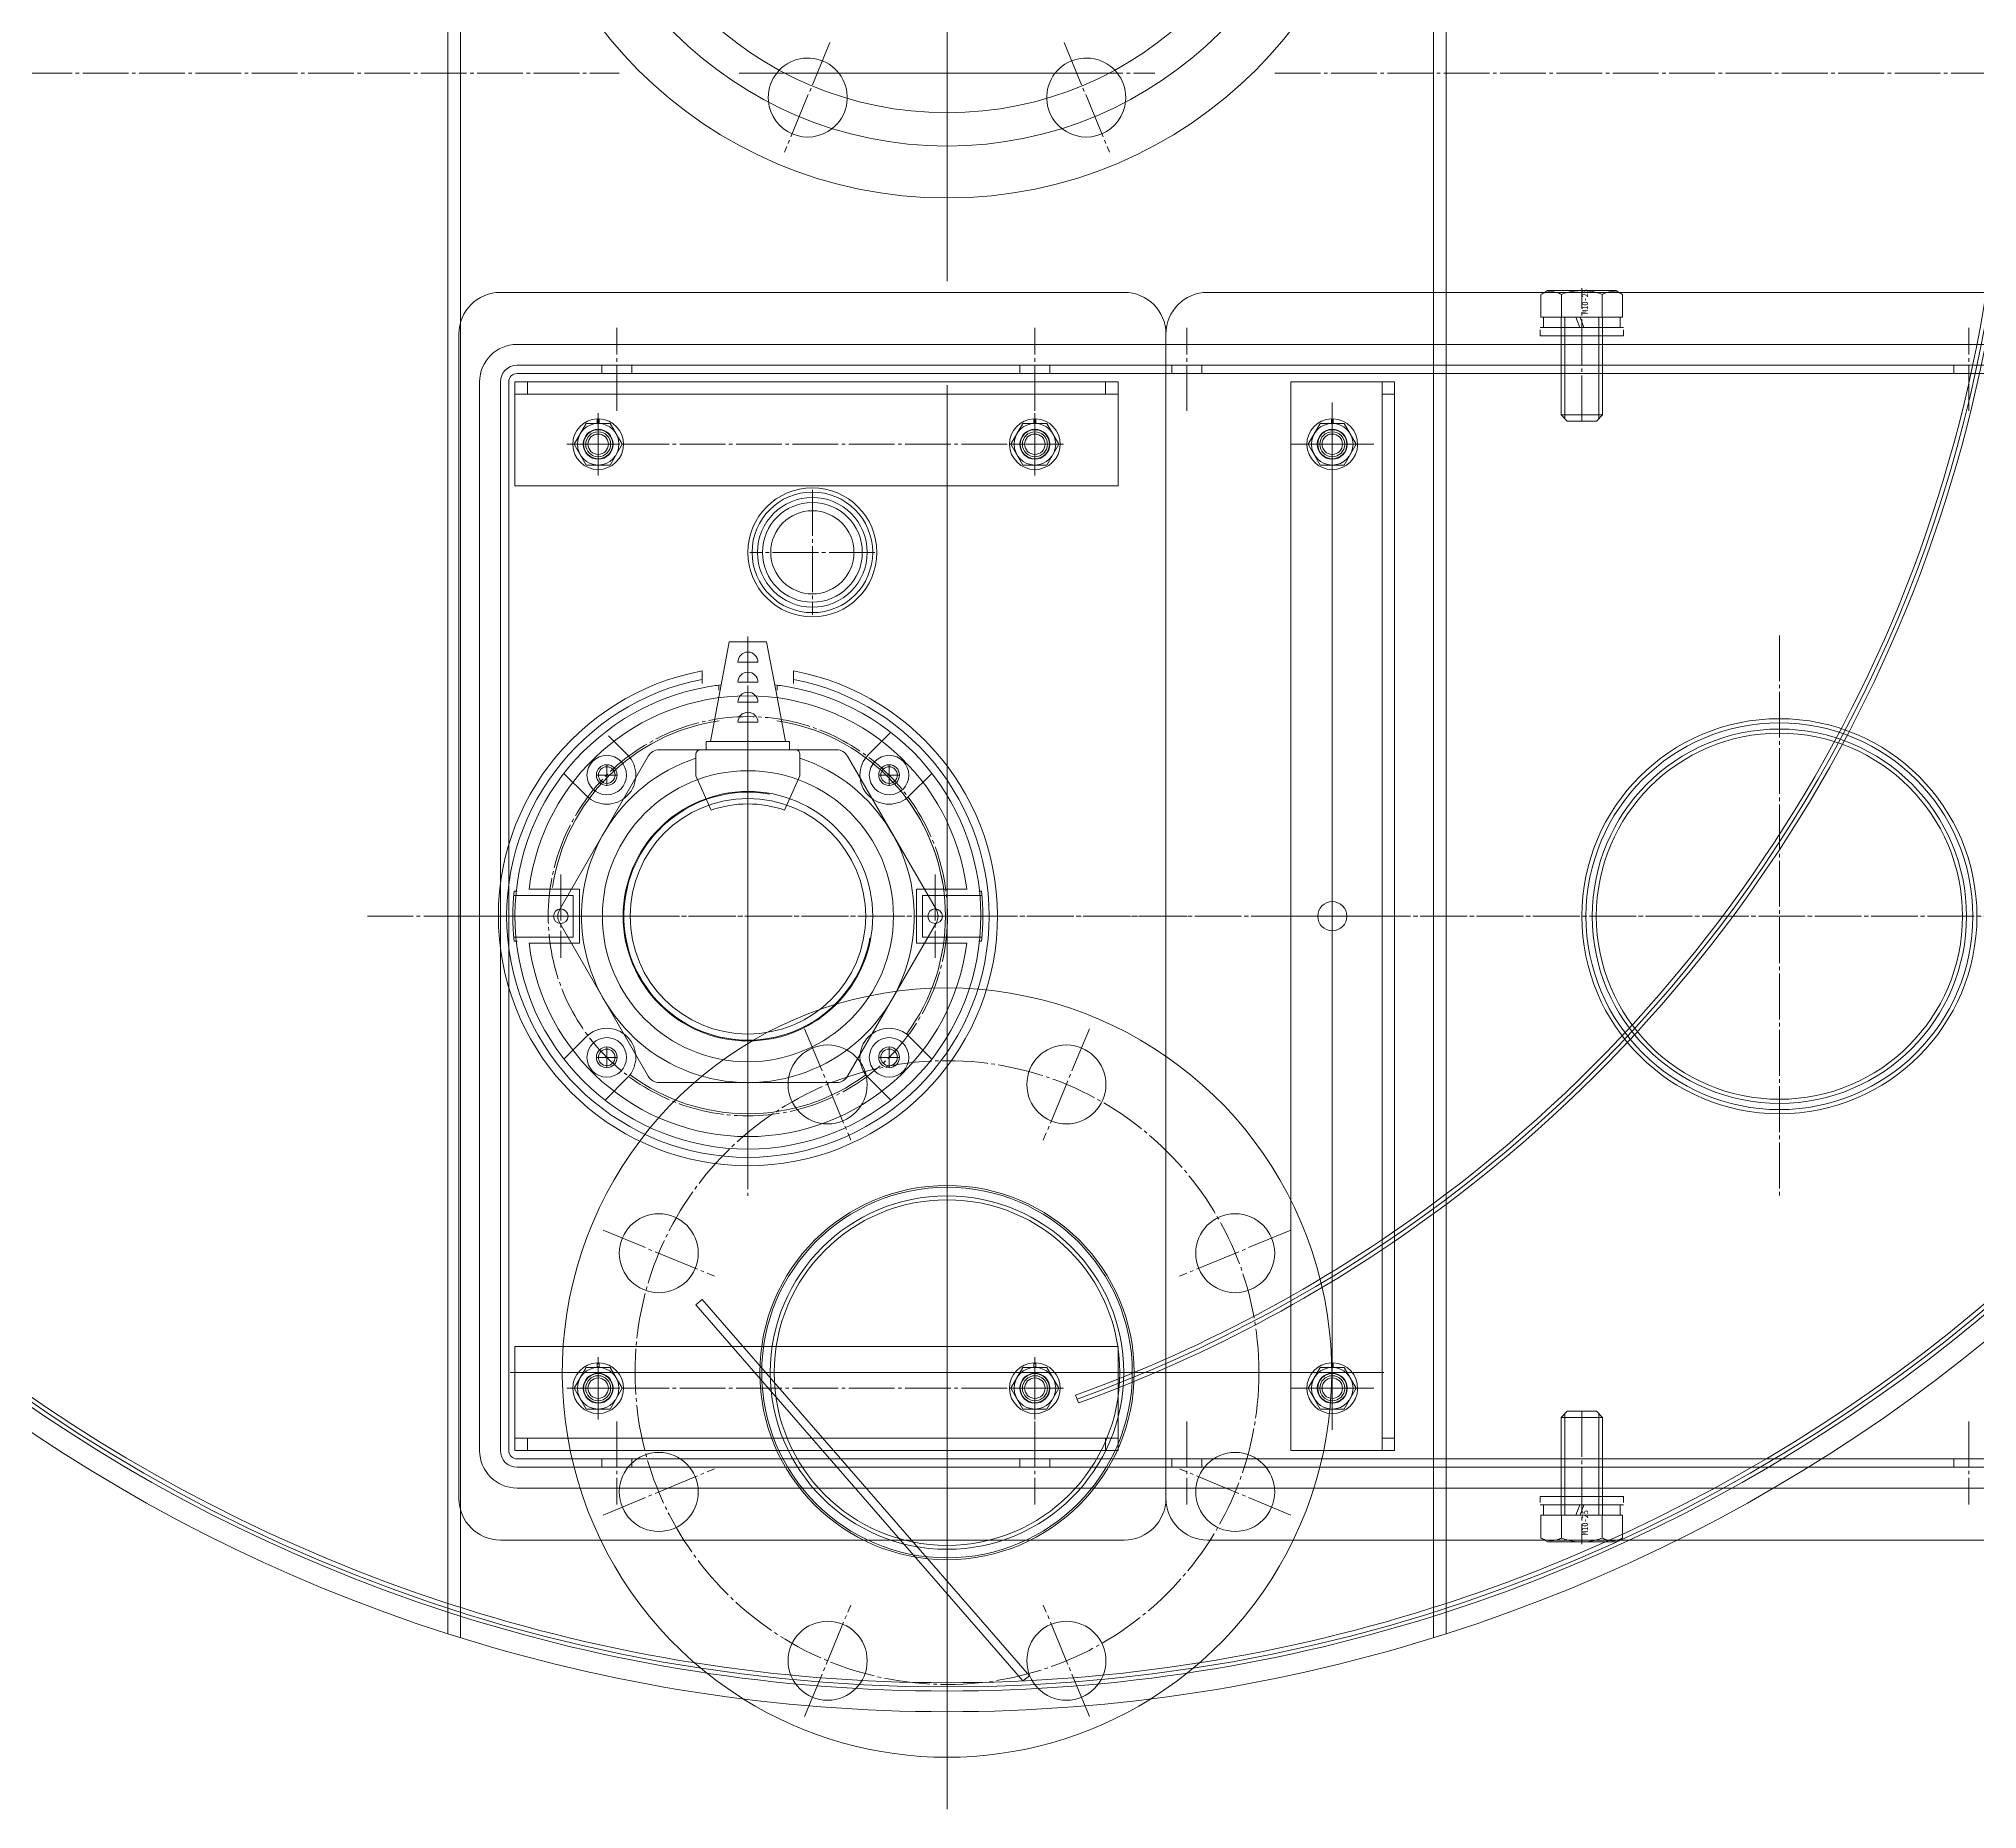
# Model space of a CAD drawing. Units: millimetres at full size. Extents: x -21196 to 21204, y -11807 to 11807.
# Drawn here: x -13317.9 to -12851.8, y -4287.6 to -3861.9 of the extents above; entities that cross this region are included whole.
import ezdxf
from ezdxf.enums import TextEntityAlignment as Align

# ---------------------------------------------------------------- set-up
doc = ezdxf.new("R2010")
doc.units = ezdxf.units.MM
doc.header["$LTSCALE"] = 0.5
doc.linetypes.add('USER4', pattern=[27.1, 22, -1.7, 1.7, -1.7])
doc.layers.add('1-0_設備-5(241129配置図菊池追記(立面図).jww)(機器配置図 260128.dwg)', color=7, linetype='Continuous', lineweight=9)
doc.styles.add('ＭＳ ゴシック', font='')
doc.styles.get('ＭＳ ゴシック').set_extended_font_data('MS Gothic')

msp = doc.modelspace()

# ---------------------------------------------------------------- linework, layer by layer
at = {"layer": '1-0_設備-5(241129配置図菊池追記(立面図).jww)(機器配置図 260128.dwg)'}
for p, q in [((-13219.5215, -4245.4284), (-13219.5215, -3494.8659)), ((-13216.5215, -4246.3745), (-13216.5215, -3493.9198)), ((-12982.5215, -4246.3745), (-12982.5215, -3493.9198)), ((-12979.5215, -4245.4284), (-12979.5215, -3494.8659)), ((-13099.5215, -3830.7471), (-13099.5215, -3909.5471)), ((-13138.9215, -3870.1471), (-13060.1215, -3870.1471)), ((-13056.8922, -3922.8558), (-13206.8922, -3922.8558)), ((-12956.7071, -3923.3291), (-12955.8873, -3922.8558)), ((-12956.7071, -3928.8256), (-12956.7071, -3923.3291)), ((-12955.1422, -3922.4256), (-12955.8873, -3922.8558)), ((-12938.6422, -3922.4256), (-12955.1422, -3922.4256)), ((-12951.7997, -3928.8256), (-12951.7997, -3923.3291)), ((-12941.9847, -3928.8256), (-12941.9847, -3923.3291)), ((-12937.897, -3922.8558), (-12938.6422, -3922.4256)), ((-12937.0772, -3923.3291), (-12937.8597, -3922.8774)), ((-12937.0772, -3928.8256), (-12937.0772, -3923.3291)), ((-12956.7071, -3928.8256), (-12937.0772, -3928.8256)), ((-12956.0922, -3928.8256), (-12956.0922, -3931.3256)), ((-12951.8922, -3928.8256), (-12951.8922, -3952.3256)), ((-12950.9922, -3928.8256), (-12950.9922, -3953.2256)), ((-12947.3922, -3931.3256), (-12948.3021, -3928.8256)), ((-12946.3922, -3931.3256), (-12947.3021, -3928.8256)), ((-12942.7922, -3928.8256), (-12942.7922, -3953.2256)), ((-12941.8922, -3928.8256), (-12941.8922, -3952.3256)), ((-12937.6922, -3931.3256), (-12937.6922, -3928.8256)), ((-13216.8922, -3932.8558), (-13216.8922, -4212.8558)), ((-13046.8922, -4212.8558), (-13046.8922, -3932.8558)), ((-13046.8922, -4212.8558), (-13046.8922, -3932.8558)), ((-12956.8922, -3931.3256), (-12936.8922, -3931.3256)), ((-12956.8922, -3931.8558), (-12956.8922, -3933.3256)), ((-12956.8922, -3933.3256), (-12936.8922, -3933.3256)), ((-12936.8922, -3931.8558), (-12936.8922, -3933.3256)), ((-12811.8922, -3940.3558), (-13202.8922, -3940.3558)), ((-13182.4922, -3942.3558), (-13182.4922, -3940.3558)), ((-13175.2922, -3942.3558), (-13175.2922, -3940.3558)), ((-13081.9922, -3942.3558), (-13081.9922, -3940.3558)), ((-13081.9922, -3942.3558), (-13081.9922, -3940.3558)), ((-13074.7922, -3942.3558), (-13074.7922, -3940.3558)), ((-13074.7922, -3942.3558), (-13074.7922, -3940.3558)), ((-13045.4922, -3942.3558), (-13045.4922, -3940.3558)), ((-13038.2922, -3942.3558), (-13038.2922, -3940.3558)), ((-12857.4457, -3942.3558), (-12857.4457, -3940.3558)), ((-13211.8922, -4201.3558), (-13211.8922, -3944.3558)), ((-13206.8922, -3944.3558), (-13206.8922, -4201.3558)), ((-13204.8922, -4201.3558), (-13204.8922, -3944.3558)), ((-13203.3922, -3944.3558), (-13203.3922, -3969.3558)), ((-13058.3922, -3944.3558), (-13203.3922, -3944.3558)), ((-13058.3922, -3947.3558), (-13203.3922, -3947.3558)), ((-13200.3922, -3947.3558), (-13200.3922, -3944.3558)), ((-13061.3922, -3947.3558), (-13061.3922, -3944.3558)), ((-13058.3922, -3969.3558), (-13058.3922, -3944.3558)), ((-13016.8897, -3944.3558), (-13016.8897, -4201.3558)), ((-12991.8897, -3944.3558), (-13016.8897, -3944.3558)), ((-12994.8897, -3944.3558), (-12994.8897, -4201.3558)), ((-12991.8897, -3947.3558), (-12994.8897, -3947.3558)), ((-12991.8897, -3944.3558), (-12991.8897, -4201.3558)), ((-13006.8897, -3950.7558), (-13006.8897, -4194.9558)), ((-13186.2789, -3954.3558), (-13189.1657, -3959.3558)), ((-13183.6172, -3954.3558), (-13183.6172, -3953.26)), ((-13183.1672, -3954.3558), (-13183.1672, -3953.26)), ((-13081.2789, -3954.3558), (-13084.1657, -3959.3558)), ((-13078.6172, -3954.3558), (-13078.6172, -3953.26)), ((-13078.1672, -3954.3558), (-13078.1672, -3953.26)), ((-13009.7764, -3954.3558), (-13012.6632, -3959.3558)), ((-13007.1147, -3954.3558), (-13007.1147, -3953.26)), ((-13006.6647, -3954.3558), (-13006.6647, -3953.26)), ((-12951.8922, -3952.3256), (-12950.3922, -3953.8256)), ((-12941.8922, -3952.3256), (-12951.8922, -3952.3256)), ((-12943.3922, -3953.8256), (-12950.3922, -3953.8256)), ((-12941.8922, -3952.3256), (-12943.3922, -3953.8256)), ((-13189.1657, -3959.3558), (-13186.2789, -3964.3558)), ((-13180.5054, -3964.3558), (-13177.6187, -3959.3558)), ((-13084.1657, -3959.3558), (-13081.2789, -3964.3558)), ((-13075.5054, -3964.3558), (-13072.6187, -3959.3558)), ((-12998.2897, -3959.3558), (-13015.4897, -3959.3558)), ((-13012.6632, -3959.3558), (-13009.7764, -3964.3558)), ((-13004.0029, -3964.3558), (-13001.1162, -3959.3558)), ((-13186.2789, -3964.3558), (-13180.5054, -3964.3558)), ((-13081.2789, -3964.3558), (-13075.5054, -3964.3558)), ((-13009.7764, -3964.3558), (-13004.0029, -3964.3558)), ((-13058.3922, -3969.3558), (-13203.3922, -3969.3558)), ((-13154.0806, -4018.5273), (-13151.8922, -4006.8558)), ((-13151.8922, -4006.8558), (-13142.8922, -4006.8558)), ((-13140.7038, -4018.5273), (-13142.8922, -4006.8558)), ((-13149.8023, -4011.7533), (-13144.9821, -4011.7533)), ((-13158.3922, -4013.8728), (-13158.3922, -4016.8728)), ((-13154.3922, -4018.4863), (-13154.3922, -4017.295)), ((-13149.8023, -4016.5736), (-13144.9821, -4016.5736)), ((-13140.3922, -4018.4863), (-13140.3922, -4017.295)), ((-13136.3922, -4013.8728), (-13136.3922, -4016.8728)), ((-13156.3922, -4030.8558), (-13154.0806, -4018.5273)), ((-13149.8023, -4021.3938), (-13144.9821, -4021.3938)), ((-13140.7038, -4018.5273), (-13138.3922, -4030.8558)), ((-13149.8023, -4026.2141), (-13144.9821, -4026.2141)), ((-13176.3836, -4033.965), (-13180.8875, -4029.461)), ((-13157.3922, -4030.8558), (-13137.3922, -4030.8558)), ((-13157.3922, -4032.8558), (-13157.3922, -4030.8558)), ((-13137.3922, -4032.8558), (-13137.3922, -4030.8558)), ((-13118.4008, -4033.965), (-13113.0545, -4028.6187)), ((-13192.7142, -4071.3558), (-13171.3522, -4034.3558)), ((-13168.7542, -4032.8558), (-13126.0302, -4032.8558)), ((-13159.8922, -4039.0956), (-13159.8922, -4033.8558)), ((-13135.8922, -4032.8558), (-13158.8922, -4032.8558)), ((-13134.8922, -4039.0956), (-13134.8922, -4033.8558)), ((-13123.4322, -4034.3558), (-13102.0702, -4071.3558)), ((-13186.2831, -4043.8644), (-13191.6293, -4038.5182)), ((-13183.8833, -4038.9147), (-13178.7833, -4038.9147)), ((-13181.3333, -4041.4647), (-13181.3333, -4036.3647)), ((-13159.8922, -4039.0956), (-13156.2162, -4047.3384)), ((-13134.8922, -4039.0956), (-13138.5682, -4047.3384)), ((-13116.0011, -4038.9147), (-13110.9011, -4038.9147)), ((-13113.4511, -4036.3647), (-13113.4511, -4041.4647)), ((-13108.5013, -4043.8644), (-13103.155, -4038.5182)), ((-13203.6705, -4067.8558), (-13189.3922, -4067.8558)), ((-13203.5727, -4066.8558), (-13202.8922, -4066.8558)), ((-13199.9921, -4066.3558), (-13187.8922, -4066.3558)), ((-13189.3922, -4067.8558), (-13189.3922, -4077.8558)), ((-13187.8922, -4066.3558), (-13187.8922, -4079.3558)), ((-13094.7923, -4066.3558), (-13106.8922, -4066.3558)), ((-13106.8922, -4066.3558), (-13106.8922, -4079.3558)), ((-13091.1139, -4067.8558), (-13105.3922, -4067.8558)), ((-13105.3922, -4067.8558), (-13105.3922, -4077.8558)), ((-13091.2117, -4066.8558), (-13091.8922, -4066.8558)), ((-12998.2897, -4072.8558), (-13015.4897, -4072.8558)), ((-13203.6705, -4077.8558), (-13189.3922, -4077.8558)), ((-13171.3522, -4111.3558), (-13192.7142, -4074.3558)), ((-13102.0702, -4074.3558), (-13123.4322, -4111.3558)), ((-13091.1139, -4077.8558), (-13105.3922, -4077.8558)), ((-13203.5727, -4078.8558), (-13202.8922, -4078.8558)), ((-13199.9921, -4079.3558), (-13187.8922, -4079.3558)), ((-13094.7923, -4079.3558), (-13106.8922, -4079.3558)), ((-13091.2117, -4078.8558), (-13091.8922, -4078.8558)), ((-13186.2831, -4101.8472), (-13191.6293, -4107.1935)), ((-13181.3333, -4109.347), (-13181.3333, -4104.247)), ((-13113.4511, -4109.347), (-13113.4511, -4104.247)), ((-13108.5013, -4101.8472), (-13103.155, -4107.1935)), ((-13178.7833, -4106.797), (-13183.8833, -4106.797)), ((-13116.0011, -4106.797), (-13110.9011, -4106.797)), ((-13176.3836, -4111.7467), (-13181.7299, -4117.093)), ((-13126.0302, -4112.8558), (-13168.7542, -4112.8558)), ((-13118.4008, -4111.7467), (-13113.0545, -4117.093)), ((-13203.3922, -4201.3558), (-13203.3922, -4176.3558)), ((-13058.3922, -4176.3558), (-13203.3922, -4176.3558)), ((-13183.6172, -4181.3558), (-13183.6172, -4180.26)), ((-13183.1672, -4181.3558), (-13183.1672, -4180.26)), ((-13078.6172, -4181.3558), (-13078.6172, -4180.26)), ((-13078.1672, -4181.3558), (-13078.1672, -4180.26)), ((-13058.3922, -4176.3558), (-13058.3922, -4201.3558)), ((-13007.1147, -4181.3558), (-13007.1147, -4180.26)), ((-13006.6647, -4181.3558), (-13006.6647, -4180.26)), ((-13186.2789, -4181.3558), (-13189.1657, -4186.3558)), ((-13081.2789, -4181.3558), (-13084.1657, -4186.3558)), ((-13009.7764, -4181.3558), (-13012.6632, -4186.3558)), ((-13189.1657, -4186.3558), (-13186.2789, -4191.3558)), ((-13180.5054, -4191.3558), (-13177.6187, -4186.3558)), ((-13084.1657, -4186.3558), (-13081.2789, -4191.3558)), ((-13075.5054, -4191.3558), (-13072.6187, -4186.3558)), ((-13068.6059, -4188.0125), (-13067.9259, -4189.8934)), ((-12998.2897, -4186.3558), (-13015.4897, -4186.3558)), ((-13012.6632, -4186.3558), (-13009.7764, -4191.3558)), ((-13004.0029, -4191.3558), (-13001.1162, -4186.3558)), ((-13186.2789, -4191.3558), (-13180.5054, -4191.3558)), ((-13081.2789, -4191.3558), (-13075.5054, -4191.3558)), ((-13009.7764, -4191.3558), (-13004.0029, -4191.3558)), ((-12951.8922, -4193.386), (-12950.3922, -4191.886)), ((-12951.8922, -4216.886), (-12951.8922, -4193.386)), ((-12941.8922, -4193.386), (-12951.8922, -4193.386)), ((-12950.9922, -4216.886), (-12950.9922, -4192.486)), ((-12943.3922, -4191.886), (-12950.3922, -4191.886)), ((-12941.8922, -4193.386), (-12943.3922, -4191.886)), ((-12942.7922, -4216.886), (-12942.7922, -4192.486)), ((-12941.8922, -4216.886), (-12941.8922, -4193.386)), ((-13058.3922, -4198.3558), (-13203.3922, -4198.3558)), ((-13200.3922, -4198.3558), (-13200.3922, -4201.3558)), ((-13061.3922, -4198.3558), (-13061.3922, -4201.3558)), ((-12991.8897, -4198.3558), (-12994.8897, -4198.3558)), ((-13058.3922, -4201.3558), (-13203.3922, -4201.3558)), ((-13182.4922, -4203.3558), (-13182.4922, -4205.3558)), ((-13175.2922, -4203.3558), (-13175.2922, -4205.3558)), ((-13081.9922, -4203.3558), (-13081.9922, -4205.3558)), ((-13081.9922, -4203.3558), (-13081.9922, -4205.3558)), ((-13074.7922, -4203.3558), (-13074.7922, -4205.3558)), ((-13074.7922, -4203.3558), (-13074.7922, -4205.3558)), ((-13045.4922, -4203.3558), (-13045.4922, -4205.3558)), ((-13038.2922, -4203.3558), (-13038.2922, -4205.3558)), ((-12991.8897, -4201.3558), (-13016.8897, -4201.3558)), ((-12857.4457, -4203.3558), (-12857.4457, -4205.3558)), ((-12956.8922, -4212.386), (-12936.8922, -4212.386)), ((-12956.8922, -4213.8558), (-12956.8922, -4212.386)), ((-12936.8922, -4213.8558), (-12936.8922, -4212.386)), ((-12956.8922, -4214.386), (-12936.8922, -4214.386)), ((-12956.7071, -4216.886), (-12956.7071, -4222.3825)), ((-12956.7071, -4216.886), (-12937.0772, -4216.886)), ((-12956.0922, -4216.886), (-12956.0922, -4214.386)), ((-12951.7997, -4216.886), (-12951.7997, -4222.3825)), ((-12947.3922, -4214.386), (-12948.3021, -4216.886)), ((-12946.3922, -4214.386), (-12947.3021, -4216.886)), ((-12941.9847, -4216.886), (-12941.9847, -4222.3825)), ((-12937.6922, -4214.386), (-12937.6922, -4216.886)), ((-12937.0772, -4216.886), (-12937.0772, -4222.3825)), ((-12956.7071, -4222.3825), (-12955.8873, -4222.8558)), ((-12937.0772, -4222.3825), (-12937.8597, -4222.8343)), ((-13206.8922, -4222.8558), (-13056.8922, -4222.8558)), ((-12481.8922, -4222.8558), (-13036.8922, -4222.8558)), ((-12955.1422, -4223.286), (-12955.8873, -4222.8558)), ((-12938.6422, -4223.286), (-12955.1422, -4223.286)), ((-12937.897, -4222.8558), (-12938.6422, -4223.286))]:
    msp.add_line(p, q, dxfattribs=at)
at = {"layer": '1-0_設備-5(241129配置図菊池追記(立面図).jww)(機器配置図 260128.dwg)', "linetype": 'USER4'}
for p, q in [((-13099.5215, -3920.1471), (-13099.5215, -3670.1471)), ((-13099.5215, -3690.1471), (-13099.5215, -3900.1471)), ((-13127.6671, -3862.7747), (-13138.6008, -3889.0925)), ((-13071.376, -3862.7747), (-13060.4423, -3889.0925)), ((-13497.0215, -3870.1471), (-13178.3215, -3870.1471)), ((-13149.5215, -3870.1471), (-13049.5215, -3870.1471)), ((-13020.7215, -3870.1471), (-12702.0215, -3870.1471)), ((-12946.8922, -3953.8256), (-12946.8922, -3921.8256)), ((-13178.8922, -3951.3558), (-13178.8922, -3931.3558)), ((-13078.3922, -3951.3558), (-13078.3922, -3931.3558)), ((-13078.3922, -3951.3558), (-13078.3922, -3931.3558)), ((-13041.8922, -3951.3558), (-13041.8922, -3931.3558)), ((-12853.8457, -3951.3558), (-12853.8457, -3931.3558)), ((-13099.5215, -4195.1471), (-13099.5215, -3945.1471)), ((-13183.3922, -3951.8558), (-13183.3922, -3966.8558)), ((-13183.3922, -3951.8558), (-13183.3922, -3966.8558)), ((-13099.5215, -3948.9471), (-13099.5215, -4267.6471)), ((-13078.3922, -3951.8558), (-13078.3922, -3966.8558)), ((-13078.3922, -3951.8558), (-13078.3922, -3966.8558)), ((-13006.8897, -3949.3558), (-13006.8897, -4196.3558)), ((-13183.3922, -3965.4558), (-13183.3922, -3953.2558)), ((-13078.3922, -3965.4558), (-13078.3922, -3953.2558)), ((-13006.8897, -3965.4558), (-13006.8897, -3953.2558)), ((-13190.8922, -3959.3558), (-13070.8922, -3959.3558)), ((-13190.8922, -3959.3558), (-13070.8922, -3959.3558)), ((-13189.4922, -3959.3558), (-13177.2922, -3959.3558)), ((-13084.4922, -3959.3558), (-13072.2922, -3959.3558)), ((-12996.8897, -3959.3558), (-13016.8897, -3959.3558)), ((-13012.9897, -3959.3558), (-13000.7897, -3959.3558)), ((-13099.5215, -3965.1471), (-13099.5215, -4175.1471)), ((-13131.8922, -3970.3558), (-13131.8922, -4000.3558)), ((-13116.8922, -3985.3558), (-13146.8922, -3985.3558)), ((-13147.3922, -4005.5793), (-13147.3922, -4140.1324)), ((-12899.3922, -4005.3558), (-12899.3922, -4140.3558)), ((-13147.3922, -4128.3558), (-13147.3922, -4017.3558)), ((-13192.3922, -4062.8558), (-13192.3922, -4082.8558)), ((-13102.3922, -4062.8558), (-13102.3922, -4082.8558)), ((-13238.8922, -4072.8558), (-13172.8922, -4072.8558)), ((-13041.8922, -4072.8558), (-13221.8922, -4072.8558)), ((-13082.8447, -4072.8558), (-13211.9397, -4072.8558)), ((-12811.8922, -4072.8558), (-13211.8922, -4072.8558)), ((-12473.3922, -4072.8558), (-13056.8922, -4072.8558)), ((-13099.5215, -4077.5971), (-13099.5215, -4287.5971)), ((-13099.5215, -4285.0971), (-13099.5215, -4080.0971)), ((-13133.7717, -4099.9099), (-13122.6739, -4126.7024)), ((-13065.2714, -4099.9099), (-13076.3692, -4126.7024)), ((-13182.2088, -4148.347), (-13155.4162, -4159.4448)), ((-13016.8343, -4148.347), (-13043.6268, -4159.4448)), ((-13183.3922, -4193.8558), (-13183.3922, -4178.8558)), ((-13183.3922, -4193.8558), (-13183.3922, -4178.8558)), ((-13183.3922, -4192.4558), (-13183.3922, -4180.2558)), ((-13078.3922, -4193.8558), (-13078.3922, -4178.8558)), ((-13078.3922, -4193.8558), (-13078.3922, -4178.8558)), ((-13078.3922, -4192.4558), (-13078.3922, -4180.2558)), ((-13006.8897, -4192.4558), (-13006.8897, -4180.2558)), ((-12994.5215, -4182.5971), (-13204.5215, -4182.5971)), ((-12997.0215, -4182.5971), (-13202.0215, -4182.5971)), ((-13190.8922, -4186.3558), (-13070.8922, -4186.3558)), ((-13190.8922, -4186.3558), (-13070.8922, -4186.3558)), ((-13189.4922, -4186.3558), (-13177.2922, -4186.3558)), ((-13084.4922, -4186.3558), (-13072.2922, -4186.3558)), ((-12996.8897, -4186.3558), (-13016.8897, -4186.3558)), ((-13012.9897, -4186.3558), (-13000.7897, -4186.3558)), ((-13178.8922, -4194.3558), (-13178.8922, -4214.3558)), ((-13078.3922, -4194.3558), (-13078.3922, -4214.3558)), ((-13078.3922, -4194.3558), (-13078.3922, -4214.3558)), ((-13041.8922, -4194.3558), (-13041.8922, -4214.3558)), ((-12946.8922, -4191.886), (-12946.8922, -4223.886)), ((-12853.8457, -4194.3558), (-12853.8457, -4214.3558)), ((-13182.2088, -4216.8473), (-13155.4162, -4205.7495)), ((-13016.8343, -4216.8473), (-13043.6268, -4205.7495)), ((-13133.7717, -4265.2844), (-13122.6739, -4238.4919)), ((-13065.2714, -4265.2844), (-13076.3692, -4238.4919))]:
    msp.add_line(p, q, dxfattribs=at)
at = {"layer": '1-0_設備-5(241129配置図菊池追記(立面図).jww)(機器配置図 260128.dwg)'}
for points in [[(-13036.8922, -3922.8558), (-12481.8922, -3922.8558), (-12481.8922, -4222.8558)], [(-13202.8922, -3935.3558), (-12811.8922, -3935.3558), (-12811.8922, -4210.3558), (-13202.8922, -4210.3558)], [(-13202.8922, -3942.3558), (-12811.8922, -3942.3558), (-12811.8922, -3940.3558)], [(-13177.6187, -3959.3558), (-13180.5054, -3954.3558), (-13186.2789, -3954.3558)], [(-13072.6187, -3959.3558), (-13075.5054, -3954.3558), (-13081.2789, -3954.3558)], [(-13001.1162, -3959.3558), (-13004.0029, -3954.3558), (-13009.7764, -3954.3558)], [(-13177.6187, -4186.3558), (-13180.5054, -4181.3558), (-13186.2789, -4181.3558)], [(-13072.6187, -4186.3558), (-13075.5054, -4181.3558), (-13081.2789, -4181.3558)], [(-13001.1162, -4186.3558), (-13004.0029, -4181.3558), (-13009.7764, -4181.3558)], [(-13202.8922, -4205.3558), (-12811.8922, -4205.3558), (-12811.8922, -4203.3558), (-13202.8922, -4203.3558)]]:
    msp.add_lwpolyline(points, dxfattribs=at)
msp.add_lwpolyline([(-13158.427, -4164.9901), (-13079.6999, -4255.5552), (-13081.3116, -4256.7497), (-13159.9364, -4166.3022)], close=True, dxfattribs=at)
for centre, radius in [((-13099.5215, -3870.1471), 388.031), ((-13099.5215, -3795.1471), 105), ((-13099.5215, -3795.1471), 92.5), ((-13099.5215, -3795.1471), 84.5), ((-13183.3922, -3959.3558), 5), ((-13183.3922, -3959.3558), 3.6), ((-13183.3922, -3959.3558), 3.5), ((-13183.3922, -3959.3558), 3), ((-13183.3922, -3959.3558), 2.458), ((-13183.3922, -3959.3558), 2.458), ((-13078.3922, -3959.3558), 5), ((-13078.3922, -3959.3558), 3.6), ((-13078.3922, -3959.3558), 3.5), ((-13078.3922, -3959.3558), 3), ((-13078.3922, -3959.3558), 2.458), ((-13078.3922, -3959.3558), 2.458), ((-13006.8897, -3959.3558), 5), ((-13006.8897, -3959.3558), 3.6), ((-13006.8897, -3959.3558), 3.5), ((-13006.8897, -3959.3558), 3), ((-13006.8897, -3959.3558), 2.458), ((-13006.8897, -3959.3558), 2.458), ((-13131.8922, -3985.3558), 15.5), ((-13131.8922, -3985.3558), 14.5), ((-13131.8922, -3985.3558), 13.2), ((-13131.8922, -3985.3558), 12), ((-13131.8922, -3985.3558), 10), ((-12899.3922, -4072.8558), 47.5), ((-12899.3922, -4072.8558), 46.5), ((-12899.3922, -4072.8558), 45), ((-12899.3922, -4072.8558), 44.016), ((-13181.3333, -4038.9147), 4.75), ((-13113.4511, -4038.9147), 4.75), ((-13181.3333, -4038.9147), 2.5), ((-13181.3333, -4038.9147), 2.5), ((-13181.3333, -4038.9147), 2), ((-13181.3333, -4038.9147), 2), ((-13147.3922, -4072.8558), 35), ((-13113.4511, -4038.9147), 2.5), ((-13113.4511, -4038.9147), 2.5), ((-13113.4511, -4038.9147), 2), ((-13113.4511, -4038.9147), 2), ((-13147.3922, -4072.8558), 30), ((-13147.3922, -4072.8558), 30), ((-13147.3922, -4072.8558), 28.328), ((-13192.3922, -4072.8558), 1.75), ((-13102.3922, -4072.8558), 1.75), ((-13006.8897, -4072.8558), 3.5), ((-13181.3333, -4106.797), 4.75), ((-13181.3333, -4106.797), 2.5), ((-13181.3333, -4106.797), 2.5), ((-13181.3333, -4106.797), 2), ((-13181.3333, -4106.797), 2), ((-13128.2228, -4113.3062), 9.5), ((-13113.4511, -4106.797), 4.75), ((-13113.4511, -4106.797), 2.5), ((-13113.4511, -4106.797), 2.5), ((-13113.4511, -4106.797), 2), ((-13113.4511, -4106.797), 2), ((-13070.8203, -4113.3062), 9.5), ((-13099.5215, -4182.5971), 45), ((-13099.5215, -4182.5971), 44.55), ((-13099.5215, -4182.5971), 42.5), ((-13099.5215, -4182.5971), 41.55), ((-13168.8125, -4153.8959), 9.5), ((-13030.2306, -4153.8959), 9.5), ((-13183.3922, -4186.3558), 5), ((-13183.3922, -4186.3558), 3.6), ((-13183.3922, -4186.3558), 3.5), ((-13183.3922, -4186.3558), 3), ((-13183.3922, -4186.3558), 2.458), ((-13183.3922, -4186.3558), 2.458), ((-13078.3922, -4186.3558), 5), ((-13078.3922, -4186.3558), 3.6), ((-13078.3922, -4186.3558), 3.5), ((-13078.3922, -4186.3558), 3), ((-13078.3922, -4186.3558), 2.458), ((-13078.3922, -4186.3558), 2.458), ((-13006.8897, -4186.3558), 5), ((-13006.8897, -4186.3558), 3.6), ((-13006.8897, -4186.3558), 3.5), ((-13006.8897, -4186.3558), 3), ((-13006.8897, -4186.3558), 2.458), ((-13006.8897, -4186.3558), 2.458), ((-13168.8125, -4211.2984), 9.5), ((-13030.2306, -4211.2984), 9.5), ((-13128.2228, -4251.8881), 9.5), ((-13070.8203, -4251.8881), 9.5)]:
    msp.add_circle(centre, radius, dxfattribs=at)
at = {"layer": '1-0_設備-5(241129配置図菊池追記(立面図).jww)(機器配置図 260128.dwg)', "linetype": 'USER4'}
for centre, radius in [((-13147.3922, -4072.8558), 48), ((-13099.5215, -4182.5971), 75)]:
    msp.add_circle(centre, radius, dxfattribs=at)
at = {"layer": '1-0_設備-5(241129配置図菊池追記(立面図).jww)(機器配置図 260128.dwg)'}
for centre, radius, start, end in [((-13099.5215, -3870.1471), 394, 107.732, 252.268), ((-13099.5215, -3870.1471), 394, 287.732, 72.268), ((-13099.5215, -3870.1471), 389.031, 107.966, 252.034), ((-13099.5215, -3870.1471), 389.031, 287.966, 72.034), ((-13099.5215, -3870.1471), 387.031, 108.062, 251.938), ((-13099.5215, -3870.1471), 387.031, 288.062, 71.938), ((-13133.0063, -3875.9866), 9.5, 308.352, 185.416), ((-13066.0367, -3875.9866), 9.5, 354.584, 231.648), ((-13133.0063, -3875.9866), 9.5, 185.416, 308.352), ((-13066.0367, -3875.9866), 9.5, 231.648, 354.584), ((-13183.5215, -3870.1471), 339, 289.876, 357.5), ((-13183.5215, -3870.1471), 340, 306.87, 357.5), ((-13183.5215, -3870.1471), 338, 307.125, 357.5), ((-13206.8922, -3932.8558), 10, 90, 180), ((-13056.8922, -3932.8558), 10, 0, 90), ((-13036.8922, -3932.8558), 10, 90, 180), ((-12954.2534, -3927.5791), 4.907, 105.746, 120), ((-12954.2534, -3927.5791), 4.907, 74.254, 105.746), ((-12954.2534, -3927.5791), 4.907, 60, 74.254), ((-12946.8922, -3936.2048), 13.779, 104.355, 110.864), ((-12946.8922, -3936.2048), 13.779, 75.645, 104.355), ((-12946.8922, -3936.2048), 13.779, 69.136, 75.645), ((-12939.531, -3927.5791), 4.907, 105.746, 120), ((-12939.531, -3927.5791), 4.907, 74.254, 105.746), ((-12939.531, -3927.5791), 4.907, 60, 74.254), ((-13202.8922, -3944.3558), 9, 90, 180), ((-13202.8922, -3944.3558), 4, 90, 180), ((-13202.8922, -3944.3558), 2, 90, 180), ((-13183.3922, -3959.3558), 6.1, 92.114, 87.886), ((-13183.3922, -3959.3558), 6, 87.886, 92.149), ((-13078.3922, -3959.3558), 6.1, 92.114, 87.886), ((-13078.3922, -3959.3558), 6, 87.886, 92.149), ((-13006.8897, -3959.3558), 6.1, 92.114, 87.886), ((-13006.8897, -3959.3558), 6, 87.886, 92.149), ((-13147.3922, -4011.7533), 2.41, 0, 180), ((-13147.3922, -4072.8558), 60, 100.564, 79.436), ((-13147.3922, -4072.8558), 58, 100.933, 79.067), ((-13147.3922, -4072.8558), 56, 96.609, 100.442), ((-13147.3922, -4016.5736), 2.41, 0, 180), ((-13147.3922, -4072.8558), 56, 79.558, 83.391), ((-13147.3922, -4072.8558), 56, 100.442, 79.558), ((-13147.3922, -4072.8558), 53, 7.045, 172.955), ((-13147.3922, -4021.3938), 2.41, 0, 180), ((-13147.3922, -4072.8558), 47.5, 98.386, 171.614), ((-13147.3922, -4026.2141), 2.41, 0, 180), ((-13147.3922, -4072.8558), 47.5, 8.386, 81.614), ((-13147.3922, -4072.8558), 40, 108.21, 71.79), ((-13181.3333, -4038.9147), 7, 225, 45), ((-13168.7542, -4035.8558), 3, 90, 150), ((-13158.8922, -4033.8558), 1, 90, 180), ((-13135.8922, -4033.8558), 1, 0, 90), ((-13126.0302, -4035.8558), 3, 30, 90), ((-13113.4511, -4038.9147), 7, 135, 315), ((-13147.3922, -4072.8558), 29.807, 80, 350), ((-13147.3922, -4072.8558), 47.5, 323.386, 36.614), ((-13147.3922, -4072.8558), 27, 70.924, 109.076), ((-13147.3922, -4072.8558), 56.5, 173.904, 186.096), ((-13147.3922, -4072.8558), 56.5, 353.904, 6.096), ((-13190.1161, -4072.8558), 3, 150, 210), ((-13104.6683, -4072.8558), 3, 330, 30), ((-13147.3922, -4072.8558), 53, 187.045, 352.955), ((-13099.5215, -4182.5971), 92.5, 301.935, 238.065), ((-13181.3333, -4106.797), 7, 315, 135), ((-13113.4511, -4106.797), 7, 45, 225), ((-13147.3922, -4072.8558), 47.5, 233.386, 306.614), ((-13168.7542, -4109.8558), 3, 210, 270), ((-13126.0302, -4109.8558), 3, 270, 330), ((-13183.5215, -3870.1471), 338, 289.876, 307.125), ((-13183.5215, -3870.1471), 340, 289.876, 306.87), ((-13183.3922, -4186.3558), 6.1, 92.114, 87.886), ((-13183.3922, -4186.3558), 6, 87.886, 92.149), ((-13078.3922, -4186.3558), 6.1, 92.114, 87.886), ((-13078.3922, -4186.3558), 6, 87.886, 92.149), ((-13006.8897, -4186.3558), 6.1, 92.114, 87.886), ((-13006.8897, -4186.3558), 6, 87.886, 92.149), ((-13202.8922, -4201.3558), 9, 180, 270), ((-13202.8922, -4201.3558), 4, 180, 270), ((-13202.8922, -4201.3558), 2, 180, 270), ((-13206.8922, -4212.8558), 10, 180, 270), ((-13056.8922, -4212.8558), 10, 270, 0), ((-13036.8922, -4212.8558), 10, 180, 270), ((-12954.2534, -4218.1325), 4.907, 240, 254.254), ((-12954.2534, -4218.1325), 4.907, 285.746, 300), ((-12946.8922, -4209.5068), 13.779, 249.136, 255.645), ((-12946.8922, -4209.5068), 13.779, 284.355, 290.864), ((-12939.531, -4218.1325), 4.907, 240, 254.254), ((-12939.531, -4218.1325), 4.907, 285.746, 300), ((-12954.2534, -4218.1325), 4.907, 254.254, 285.746), ((-12946.8922, -4209.5068), 13.779, 255.645, 284.355), ((-12939.531, -4218.1325), 4.907, 254.254, 285.746), ((-13099.5215, -3870.1471), 389.031, 252.034, 287.966), ((-13099.5215, -3870.1471), 387.031, 251.938, 288.062), ((-13099.5215, -3870.1471), 394, 252.268, 287.732), ((-13099.5215, -3870.1471), 394, 252.268, 287.732), ((-13099.5215, -4182.5971), 92.5, 238.065, 301.935)]:
    msp.add_arc(centre, radius, start, end, dxfattribs=at)

# ---------------------------------------------------------------- texts
at = {"layer": '1-0_設備-5(241129配置図菊池追記(立面図).jww)(機器配置図 260128.dwg)', "style": 'ＭＳ ゴシック'}
for p in [(-12944.9468, -3928.0456), (-12944.9468, -4221.6561)]:
    msp.add_text('M10-25', height=1.469, rotation=90, dxfattribs=at).set_placement(p, align=Align.BOTTOM_LEFT)

doc.saveas('drawing.dxf')
